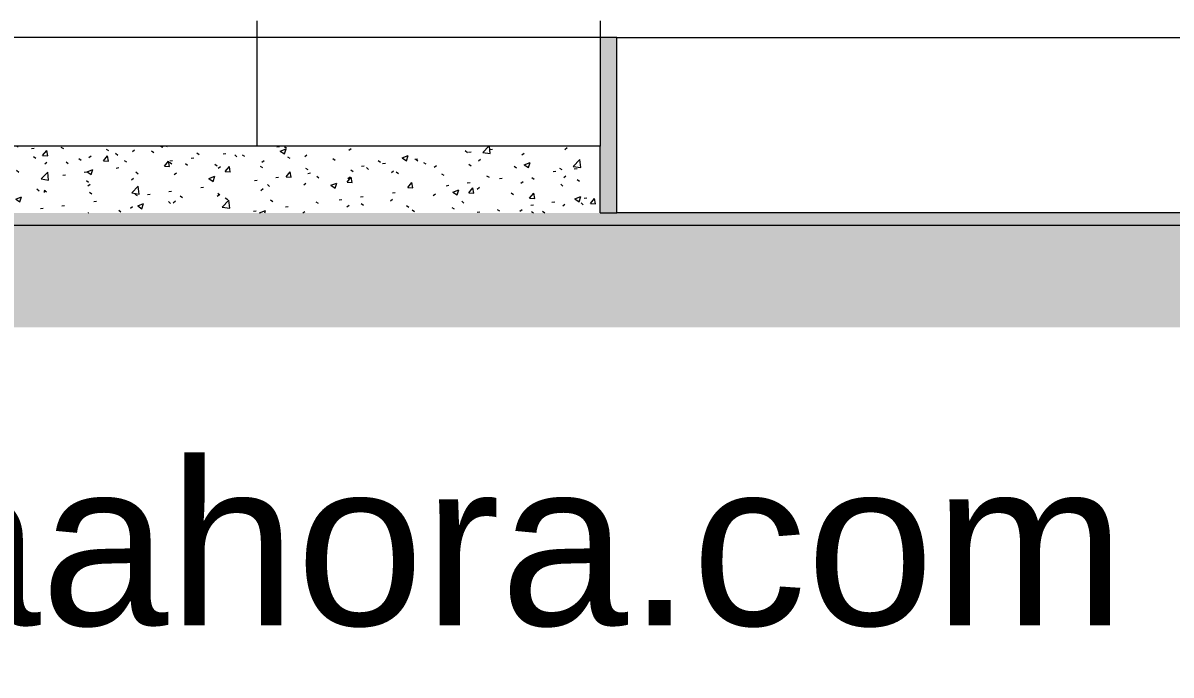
# Model space of a CAD drawing. Header units: millimetres. Extents: x -53195 to 48757, y -8729 to 15500.
# Drawn here: x -16902 to -3159, y -8729 to -926 of the extents above; entities that cross this region are included whole.
import ezdxf

# ---------------------------------------------------------------- set-up
doc = ezdxf.new("R2010")
doc.units = ezdxf.units.MM
for name, color, linetype, lineweight in [('A-DETL-GENF', 92, 'Continuous', 9), ('A-DETL-THIN', 151, 'Continuous', 9), ('A-FLOR', 192, 'Continuous', 9), ('A-FLOR-FNSH', 192, 'Continuous', 35), ('A-FLOR-PATT', 8, 'Continuous', 35), ('A-WALL', 113, 'Continuous', 9), ('A-WALL-PATT', 111, 'Continuous', 25), ('G-ANNO-TEXT', 231, 'Continuous', 9)]:
    doc.layers.add(name, color=color, linetype=linetype, lineweight=lineweight)
doc.styles.add('Arial_1', font='arial.ttf', dxfattribs={"height": 1967.065868})
pattern_1 = [(50, (-5970.54, 5575), (728.737, -63.756), [76.2, -838.2]), (355, (-5970.54, 5575), (-140.972, 764.228), [60.96, -670.56]), (100.451, (-5909.8, 5569.7), (587.77, 700.467), [64.76, -712.36]), (46.184, (-5970.5, 5778.2), (1084.316, -168.17), [114.3, -1257.3]), (96.636, (-5880.2, 5764.2), (949.61, 989.71), [97.14, -1068.54]), (351.184, (-5970.5, 5778.2), (949.62, 989.7), [91.44, -1005.84]), (21, (-5868.94, 5727.4), (606.458, -409.06), [76.2, -838.2]), (326, (-5868.94, 5727.4), (247.208, 736.753), [60.96, -670.56]), (71.451, (-5818.4, 5693.3), (853.668, 327.685), [64.76, -712.36]), (37.5, (-5970.54, 5575), (12.3547, 338.22), [33.528, -628.904, 33.528, -647.192, -673.1]), (37.5, (-5970.54, 5575), (12.3547, 338.22), [-1343.152, 33.528, -639.572]), (7.5, (-5970.54, 5575), (267.279, 400.722), [33.528, -354.584, 33.528, -613.664, -256.54]), (7.5, (-5970.54, 5575), (267.279, 400.722), [-1035.304, 33.528, -223.012]), (327.5, (-6197.1, 5575), (542.3633, -22.9153), [33.528, -220.472, 33.528, -758.952, -1051.56]), (327.5, (-6197.1, 5575), (542.3633, -22.9153), [-1046.48, 33.528, -1018.032]), (317.5, (-6298.7, 5575), (592.517, 101.707), [33.528, -296.672, 33.528, -492.76, -746.76]), (317.5, (-6298.7, 5575), (592.517, 101.707), [-856.488, 33.528, -713.232])]

msp = doc.modelspace()

# ---------------------------------------------------------------- hatches: boundary and pattern name
at = {"layer": 'A-DETL-GENF'}
h = msp.add_hatch(dxfattribs=at)
h.set_pattern_fill('FP_4', style=0, pattern_type=2)
h.set_pattern_definition([(0, (-5970.54, 5575), (635, 635), [635, -635]), (0, (-5970.54, 5813.1), (635, 635), [635, -635]), (0, (-5970.54, 6051.25), (635, 635), [635, -635]), (90, (-5891.17, 6130.6), (-635, 635), [635, -635]), (90, (-5653.04, 6130.6), (-635, 635), [635, -635]), (90, (-5414.9, 6130.6), (-635, 635), [635, -635])])
h.paths.add_polyline_path([(567, -4570), (44650, -4570), (44650, -300), (11605, -300), (11603, -900), (860, -900), (860, -1100), (-2048, -1100), (-2048, -3350), (-31904, -3350), (-31904, -800), (-53195, -800), (-53195, -4570), (-2702, -4570)], flags=0)
at = {"layer": 'A-FLOR-PATT', "lineweight": 9}
h = msp.add_hatch(dxfattribs=at)
h.set_pattern_fill('FP_1', color=256, style=0, pattern_type=2)
h.set_pattern_definition(pattern_1)
h.paths.add_polyline_path([(-19046, -3200), (-9993, -3200), (-9993, -2400), (-24024, -2400), (-24024, -3200), (-22315, -3200)], flags=0)
h = msp.add_hatch(dxfattribs=at)
h.set_pattern_fill('FP_1', color=256, style=0, pattern_type=2)
h.set_pattern_definition(pattern_1)
h.paths.add_polyline_path([(-15777, -3350), (-2048, -3350), (-2048, -3200), (-31904, -3200), (-31904, -3350), (-19046, -3350)], flags=0)
at = {"layer": 'A-WALL-PATT', "lineweight": 9}
msp.add_hatch(color=256, dxfattribs=at).paths.add_polyline_path([(-9993, -3200), (-9793, -3200), (-9793, -1100), (-9993, -1100), (-9993, -2034)], flags=0)

# ---------------------------------------------------------------- linework, layer by layer
at = {"layer": 'A-DETL-THIN'}
msp.add_line((-2048, -3350), (-31904, -3350), dxfattribs=at)
at = {"layer": 'A-FLOR'}
msp.add_line((-14103, -900), (-14103, -1100), dxfattribs=at)
at = {"layer": 'A-FLOR-FNSH', "color": 1, "lineweight": 18}
for p, q in [((-9993, -900), (-9993, -1100)), ((-9793, -1100), (-2248, -1100)), ((-9993, -2400), (-24024, -2400)), ((-9993, -3200), (-9993, -2400)), ((-2248, -3200), (-9793, -3200))]:
    msp.add_line(p, q, dxfattribs=at)
at = {"layer": 'A-WALL'}
for p, q in [((-9793, -1100), (-24224, -1100)), ((-14103, -1100), (-14103, -2400))]:
    msp.add_line(p, q, dxfattribs=at)
at = {"layer": 'A-WALL', "color": 1, "lineweight": 18}
for p, q in [((-9993, -1100), (-9993, -2400)), ((-9793, -3200), (-9793, -1100)), ((-9993, -3200), (-9793, -3200))]:
    msp.add_line(p, q, dxfattribs=at)

# ---------------------------------------------------------------- texts
at = {"layer": 'G-ANNO-TEXT', "color": 7, "insert": (-28750, -6168), "char_height": 1967.07, "width": 29496, "attachment_point": 1, "line_spacing_factor": 0.938532, "style": 'Arial_1', "bg_fill": 3, "box_fill_scale": 1.25, "bg_fill_color": 0, "bg_fill_transparency": 0}
msp.add_mtext('www.aryaahora.com', dxfattribs=at)

doc.saveas('drawing.dxf')
